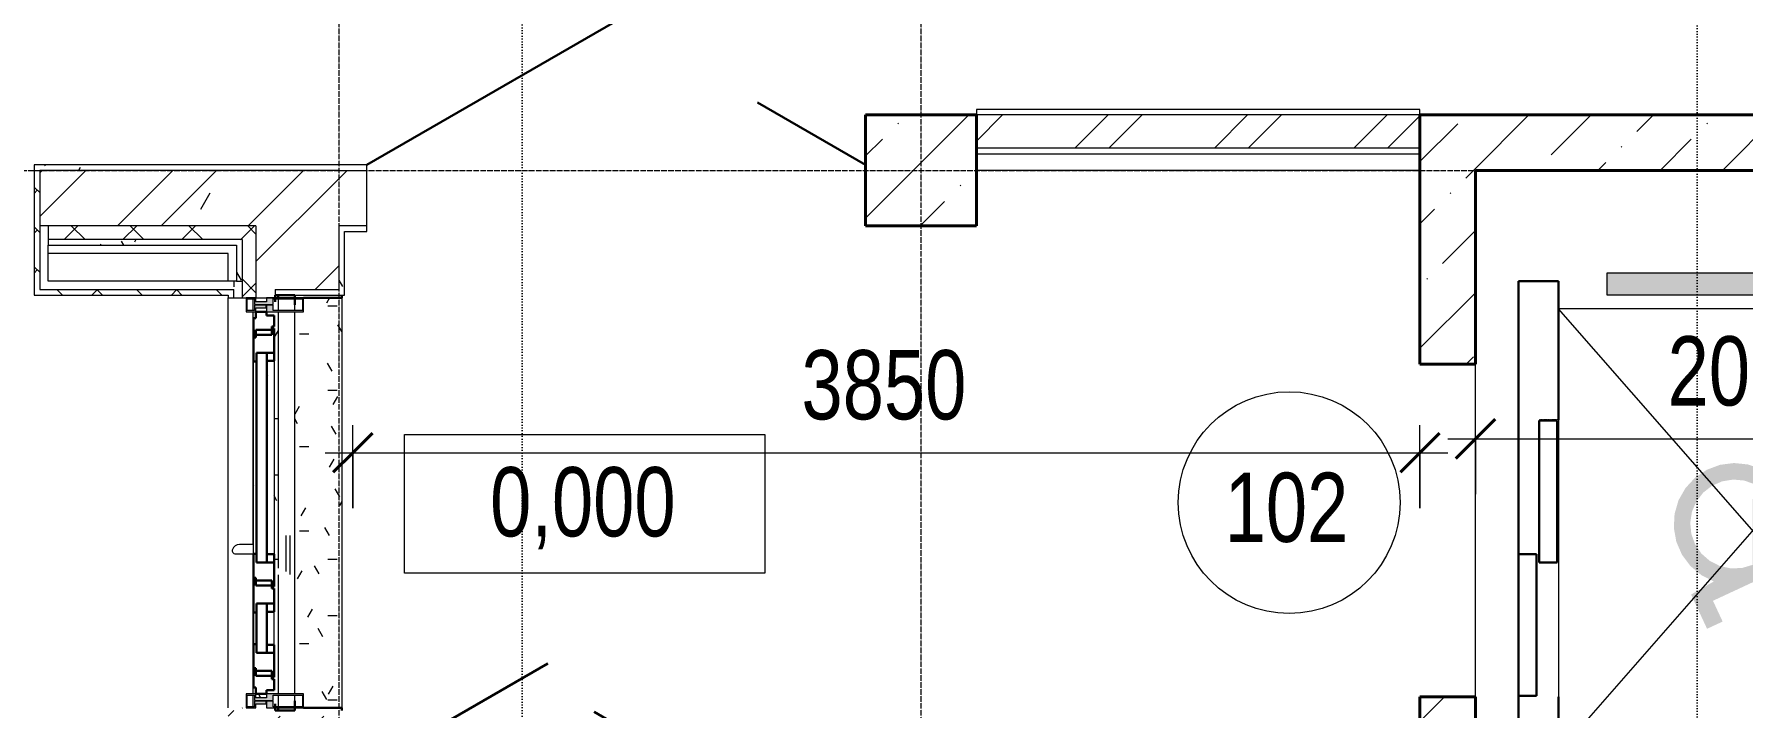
# Model space of a CAD drawing. Header units: millimetres. Extents: x -4800 to 3395395, y -34112 to 4253698.
# Drawn here: x 40102 to 46267, y -1940 to 492 of the extents above; entities that cross this region are included whole.
import ezdxf

# ---------------------------------------------------------------- set-up
doc = ezdxf.new("R2010")
doc.units = ezdxf.units.MM
for name, pattern in [('ADSK_Линия разреза', [20, 0, -10, 0, -10]), ('ADSK_Линия сетки', [25, 20, -2.5, 0, -2.5]), ('ADSK_Невидимые', [5, 3, -2])]:
    doc.linetypes.add(name, pattern=pattern)
for name, color, linetype, lineweight in [('_ Окна', 7, 'Continuous', 30), ('Аннотация', 7, 'Continuous', 20), ('Витраж', 7, 'Continuous', 18), ('Двери', 7, 'Continuous', 18), ('Марки помещений', 7, 'Continuous', 20), ('Несущие колонны', 7, 'Continuous', 18), ('Обобщенные модели', 7, 'ADSK_Невидимые', 18), ('Оборудование', 7, 'Continuous', 18), ('Окна', 7, 'Continuous', 18), ('Оси', 7, 'Continuous', 9), ('Отметки', 7, 'Continuous', 9), ('Перекрытие', 7, 'Continuous', 18), ('Размеры', 7, 'Continuous', 9), ('Размеры-100', 7, 'Continuous', 9), ('Разрезы', 7, 'Continuous', 9), ('Стены', 7, 'Continuous', 18), ('Стены наружные', 7, 'Continuous', 18), ('Стены несущие', 7, 'Continuous', 40), ('Стены отделка', 7, 'Continuous', 40), ('Стены перегородки', 7, 'Continuous', 40), ('Стены штриховка', 7, 'Continuous', 40), ('Узлы', 7, 'Continuous', 18)]:
    doc.layers.add(name, color=color, linetype=linetype, lineweight=lineweight)
doc.styles.add('Century Gothic_1', font='GOTHIC.TTF', dxfattribs={"width": 0.8, "height": 250})
doc.dimstyles.new('SK_Основной_2_5', dxfattribs={"dimscale": 304.8, "dimtxt": 261.042067, "dimasz": 0.463911, "dimexe": 0.328084, "dimexo": 0.984252, "dimgap": 0.164042, "dimtad": 1, "dimdec": 3, "dimrnd": 0.001, "dimdsep": 46, "dimtxsty": 'Century Gothic_1', "dimblk1": 'OBLIQUE', "dimblk2": 'OBLIQUE', "dimsah": 1, "dimcen": 0.09, "dimdle": 0.328084, "dimazin": 2, "dimtfac": 1, "dimtdec": 4, "dimtix": 1, "dimtmove": 0, "dimatfit": 3, "dimfxl": 1, "dimtvp": 1, "dimtolj": 1, "dimtzin": 0, "dimlwd": 20, "dimlwe": 20, "dimarcsym": 2})
pattern_1 = [(45, (30702.1, 0), (0, 143.6841), [304.8, -101.6]), (135, (30773.95, 71.84), (1e-14, 143.6841), [304.8, -101.6])]
pattern_2 = [(0, (30702.1, 0), (406.4, 101.6), [33.528, -271.272, 33.528, -271.272, -1625.6]), (0, (30702.1, 0), (406.4, 101.6), [-609.6, 33.528, -576.072, 33.528, -271.272, -711.2]), (0, (30702.1, 0), (406.4, 101.6), [-1524, 33.528, -169.672, 33.528, -474.472]), (120, (30854.5, 50.8), (-291.1882, 301.1527), [33.528, -271.272, 33.528, -271.272, -1625.6]), (120, (30854.5, 50.8), (-291.1882, 301.1527), [-609.6, 33.528, -576.072, 33.528, -271.272, -711.2]), (120, (30854.5, 50.8), (-291.1882, 301.1527), [-1524, 33.528, -169.672, 33.528, -474.472]), (240, (30905.3, 254), (-115.2118, -402.7527), [33.528, -271.272, 33.528, -271.272, -1625.6]), (240, (30905.3, 254), (-115.2118, -402.7527), [-609.6, 33.528, -576.072, 33.528, -271.272, -711.2]), (240, (30905.3, 254), (-115.2118, -402.7527), [-1524, 33.528, -169.672, 33.528, -474.472])]
pattern_3 = [(0, (30702.1, 0), (1625.6, 406.4), [67.056, -1152.144, 67.056, -1152.144, -6502.4]), (0, (30702.1, 0), (1625.6, 406.4), [-2438.4, 67.056, -2371.344, 67.056, -1152.144, -2844.8]), (0, (30702.1, 0), (1625.6, 406.4), [-6096, 67.056, -745.744, 67.056, -1964.944]), (120, (31311.7, 203.2), (-1164.753, 1204.611), [67.056, -1152.144, 67.056, -1152.144, -6502.4]), (120, (31311.7, 203.2), (-1164.753, 1204.611), [-2438.4, 67.056, -2371.344, 67.056, -1152.144, -2844.8]), (120, (31311.7, 203.2), (-1164.753, 1204.611), [-6096, 67.056, -745.744, 67.056, -1964.944]), (240, (31514.9, 1016), (-460.847, -1611.011), [67.056, -1152.144, 67.056, -1152.144, -6502.4]), (240, (31514.9, 1016), (-460.847, -1611.011), [-2438.4, 67.056, -2371.344, 67.056, -1152.144, -2844.8]), (240, (31514.9, 1016), (-460.847, -1611.011), [-6096, 67.056, -745.744, 67.056, -1964.944])]
pattern_4 = [(45, (30702.1, 0), (-235.732, 235.732), []), (45, (30859.26, 0), (-235.732, 235.732), [])]
pattern_5 = [(45, (30702.1, 0), (-106.066, 106.066), []), (135, (30702.1, 0), (-106.066, -106.066), [])]
pattern_6 = [(90, (-1200, -10200), (-101.6, 406.4), [33.528, -271.272, 33.528, -271.272, -1625.6]), (90, (-1200, -10200), (-101.6, 406.4), [-609.6, 33.528, -576.072, 33.528, -271.272, -711.2]), (90, (-1200, -10200), (-101.6, 406.4), [-1524, 33.528, -169.672, 33.528, -474.472]), (210, (-1250.8, -10047.6), (-301.1527, -291.1882), [33.528, -271.272, 33.528, -271.272, -1625.6]), (210, (-1250.8, -10047.6), (-301.1527, -291.1882), [-609.6, 33.528, -576.072, 33.528, -271.272, -711.2]), (210, (-1250.8, -10047.6), (-301.1527, -291.1882), [-1524, 33.528, -169.672, 33.528, -474.472]), (330, (-1454, -9996.8), (402.7527, -115.2118), [33.528, -271.272, 33.528, -271.272, -1625.6]), (330, (-1454, -9996.8), (402.7527, -115.2118), [-609.6, 33.528, -576.072, 33.528, -271.272, -711.2]), (330, (-1454, -9996.8), (402.7527, -115.2118), [-1524, 33.528, -169.672, 33.528, -474.472])]
pattern_7 = [(90, (-1238.1, -10350), (-101.6, 406.4), [33.528, -271.272, 33.528, -271.272, -1625.6]), (90, (-1238.1, -10350), (-101.6, 406.4), [-609.6, 33.528, -576.072, 33.528, -271.272, -711.2]), (90, (-1238.1, -10350), (-101.6, 406.4), [-1524, 33.528, -169.672, 33.528, -474.472]), (210, (-1288.9, -10197.6), (-301.1527, -291.1882), [33.528, -271.272, 33.528, -271.272, -1625.6]), (210, (-1288.9, -10197.6), (-301.1527, -291.1882), [-609.6, 33.528, -576.072, 33.528, -271.272, -711.2]), (210, (-1288.9, -10197.6), (-301.1527, -291.1882), [-1524, 33.528, -169.672, 33.528, -474.472]), (330, (-1492.1, -10146.8), (402.7527, -115.2118), [33.528, -271.272, 33.528, -271.272, -1625.6]), (330, (-1492.1, -10146.8), (402.7527, -115.2118), [-609.6, 33.528, -576.072, 33.528, -271.272, -711.2]), (330, (-1492.1, -10146.8), (402.7527, -115.2118), [-1524, 33.528, -169.672, 33.528, -474.472])]
pattern_8 = [(45, (30702.1, 0), (84.1895, 308.696), [396.875, -79.375, 3.353, -76.022])]

# ---------------------------------------------------------------- blocks, each defined once
blk = doc.blocks.new('Schueco_FWS_ADS-75-BL-SimplySmart_out_Family-02 - FWS SI_1000-930744-ПД_КР_О_ПЭ_01 Этаж')
at = {"layer": 'Двери', "lineweight": 9}
h = blk.add_hatch(dxfattribs=at)
h.set_pattern_fill('FP_12', color=256, style=0, pattern_type=2)
h.set_pattern_definition(pattern_6)
h.paths.add_polyline_path([(185.5, 66), (-512, 66), (-512, 40), (185.5, 40)], flags=0)
h = blk.add_hatch(dxfattribs=at)
h.set_pattern_fill('FP_12', color=256, style=0, pattern_type=2)
h.set_pattern_definition(pattern_6)
h.paths.add_polyline_path([(512, 66), (393.5, 66), (393.5, 40), (512, 40)], flags=0)
h = blk.add_hatch(dxfattribs=at)
h.set_pattern_fill('FP_12', color=256, style=0, pattern_type=2)
h.set_pattern_definition(pattern_6)
h.paths.add_polyline_path([(183.5, 2), (-510, 2), (-510, -9), (183.5, -9)], flags=0)
at = {"layer": 'Двери', "lineweight": 30}
for p, q in [((-676, 66), (-636, 66)), ((-676, 38), (-676, 66)), ((-636, 66), (-636, 57.5)), ((-629, 66), (-542, 66)), ((-629, 57.5), (-629, 66)), ((-542, 66), (-512, 66)), ((-542, 40), (-542, 66)), ((-542, 66), (-542, 2)), ((-512, 66), (-512, 40)), ((185.5, 66), (215.5, 66)), ((185.5, 40), (185.5, 66)), ((215.5, 66), (215.5, 40)), ((215.5, 66), (302.5, 66)), ((215.5, 2), (215.5, 66)), ((302.5, 66), (302.5, 57.5)), ((363.5, 66), (309.5, 66)), ((309.5, 66), (309.5, 57.5)), ((393.5, 66), (363.5, 66)), ((363.5, 66), (363.5, 40)), ((363.5, 2), (363.5, 66)), ((393.5, 40), (393.5, 66)), ((512, 66), (512, 40)), ((542, 66), (512, 66)), ((542, 40), (542, 66)), ((629, 66), (542, 66)), ((542, 66), (542, 2)), ((629, 57.5), (629, 66)), ((636, 66), (676, 66)), ((636, 57.5), (636, 66)), ((676, 66), (676, 38)), ((-690, 38), (-676, 38)), ((-690, 0), (-690, 38)), ((-667, 0), (-690, 0)), ((-667, -9), (-667, 0)), ((-636, 57.5), (-624.5, 57.5)), ((-607, 57.5), (-629, 57.5)), ((-624.5, 57.5), (-624.5, -0.5)), ((-607, -0.5), (-607, 57.5)), ((-512, 40), (-542, 40)), ((-542, 2), (-510, 2)), ((-510, 2), (-510, -9)), ((183.5, 2), (215.5, 2)), ((183.5, -9), (183.5, 2)), ((215.5, 40), (185.5, 40)), ((280.5, 57.5), (280.5, -0.5)), ((302.5, 57.5), (280.5, 57.5)), ((309.5, 57.5), (298.5, 57.5)), ((298.5, 57.5), (298.5, -0.5)), ((363.5, 40), (393.5, 40)), ((395.5, 2), (363.5, 2)), ((395.5, -9), (395.5, 2)), ((542, 2), (510, 2)), ((510, 2), (510, -9)), ((512, 40), (542, 40)), ((607, -0.5), (607, 57.5)), ((607, 57.5), (629, 57.5)), ((624.5, 57.5), (636, 57.5)), ((624.5, -0.5), (624.5, 57.5)), ((690, 0), (667, 0)), ((667, 0), (667, -9)), ((676, 38), (690, 38)), ((690, 38), (690, 0)), ((-604, -9), (-667, -9)), ((-624.5, -0.5), (-604, -0.5)), ((-597, -0.5), (-607, -0.5)), ((-604, -0.5), (-604, -9)), ((-597, -9), (-597, -0.5)), ((-510, -9), (-597, -9)), ((270.5, -9), (184.2, -9)), ((270.5, -0.5), (270.5, -9)), ((280.5, -0.5), (270.5, -0.5)), ((298.5, -0.5), (277.5, -0.5)), ((277.5, -0.5), (277.5, -9)), ((277.5, -9), (395.5, -9)), ((510, -9), (597, -9)), ((597, -9), (597, -0.5)), ((597, -0.5), (607, -0.5)), ((604, -0.5), (624.5, -0.5)), ((604, -9), (604, -0.5)), ((667, -9), (604, -9))]:
    blk.add_line(p, q, dxfattribs=at)
at = {"layer": 'Двери'}
for p, q in [((-512, 66), (185.5, 66)), ((125.8, 122), (247.5, 122)), ((247.5, 109.5), (125.8, 109.5)), ((247.5, 122), (259.1, 122)), ((512, 66), (393.5, 66)), ((150.8, -9), (-510, -9)), ((150.8, -9), (150.8, -59.2)), ((184.2, -9), (150.8, -9)), ((184.2, -73.7), (184.2, -9)), ((395.5, -9), (510, -9))]:
    blk.add_line(p, q, dxfattribs=at)
at = {"layer": 'Двери', "color": 5, "lineweight": 30, "true_color": 0x0000ff}
for p, q in [((-542, 2), (-542, 40)), ((-542, 40), (215.5, 40)), ((215.5, 2), (-542, 2)), ((215.5, 40), (215.5, 2)), ((542, 40), (363.5, 40)), ((363.5, 40), (363.5, 2)), ((363.5, 2), (542, 2)), ((542, 2), (542, 40))]:
    blk.add_line(p, q, dxfattribs=at)
at = {"layer": 'Двери', "flags": 128}
for points in [[(118.1, 122), (117.9, 122), (118.1, 122), (118.5, 122), (119.3, 122), (120.2, 122), (121.4, 122), (122.8, 122), (124.3, 122), (125.8, 122)], [(125.8, 109.5), (124.3, 109.5), (122.8, 109.5), (121.4, 109.5), (120.2, 109.5), (119.3, 109.5), (118.5, 109.5), (118.1, 109.5), (117.9, 109.5), (118.1, 109.5)]]:
    blk.add_lwpolyline(points, dxfattribs=at)
at = {"layer": 'Двери'}
for centre, radius, start, end in [((178, -59.2), 27.2, 180, 249.4572), ((172.6, -73.7), 11.6, 249.4572, 360), ((172.6, -73.7), 11.6, 332.3643, 360)]:
    blk.add_arc(centre, radius, start, end, dxfattribs=at)
blk = doc.blocks.new('Rectangular Mullion - Schueco_FWS-50-SI_Mull_CovCap-30mm_Mull-125mm-883490-ПД_КР_О_ПЭ_01 Этаж')
at = {"layer": 'Витраж', "lineweight": 9, "true_color": 0x646464}
blk.add_hatch(color=251, dxfattribs=at).paths.add_polyline_path([(-50, 172), (0, 172), (0, 38), (-14, 38), (-14, 0), (0, 0), (0, -35), (-50, -35), (-50, 0), (-36, 0), (-36, 37), (-26, 37), (-26, -5), (-46, -5), (-46, -31), (-4, -31), (-4, -5), (-24, -5), (-24, 62.3), (-4, 62.3), (-4, 168), (-46, 168), (-46, 62.3), (-26, 62.3), (-26, 38), (-50, 38)], flags=0)
at = {"layer": 'Витраж'}
for p, q in [((-50, 172), (0, 172)), ((-50, 38), (-50, 172)), ((-4, 168), (-46, 168)), ((-46, 168), (-46, 62.3)), ((-4, 62.3), (-4, 168)), ((0, 172), (0, 38)), ((-46, 62.3), (-26, 62.3)), ((-26, 62.3), (-26, 38)), ((-24, -5), (-24, 62.3)), ((-24, 62.3), (-4, 62.3)), ((-26, 38), (-50, 38)), ((-50, -35), (-50, 0)), ((-50, 0), (-36, 0)), ((-36, 0), (-36, 37)), ((-36, 37), (-26, 37)), ((-26, 37), (-26, -5)), ((0, 38), (-14, 38)), ((-14, 38), (-14, 0)), ((-14, 0), (0, 0)), ((0, 0), (0, -35)), ((0, -35), (-50, -35)), ((-26, -5), (-46, -5)), ((-46, -5), (-46, -31)), ((-46, -31), (-4, -31)), ((-4, -5), (-24, -5)), ((-4, -31), (-4, -5))]:
    blk.add_line(p, q, dxfattribs=at)
blk = doc.blocks.new('Rectangular Mullion - Schueco_FWS-50-SI_Mull_CovCap-30mm_Mull-125mm-883493-ПД_КР_О_ПЭ_01 Этаж')
at = {"layer": 'Витраж', "lineweight": 9, "true_color": 0x646464}
blk.add_hatch(color=251, dxfattribs=at).paths.add_polyline_path([(0, 172), (-50, 172), (-50, 38), (-36, 38), (-36, 0), (-50, 0), (-50, -35), (0, -35), (0, 0), (-14, 0), (-14, 37), (-24, 37), (-24, -5), (-4, -5), (-4, -31), (-46, -31), (-46, -5), (-26, -5), (-26, 62.3), (-46, 62.3), (-46, 168), (-4, 168), (-4, 62.3), (-24, 62.3), (-24, 38), (0, 38)], flags=0)
at = {"layer": 'Витраж'}
for p, q in [((-50, 172), (-50, 38)), ((0, 172), (-50, 172)), ((-46, 62.3), (-46, 168)), ((-46, 168), (-4, 168)), ((-4, 168), (-4, 62.3)), ((0, 38), (0, 172)), ((-26, 62.3), (-46, 62.3)), ((-26, -5), (-26, 62.3)), ((-4, 62.3), (-24, 62.3)), ((-24, 62.3), (-24, 38)), ((-50, 38), (-36, 38)), ((-36, 0), (-50, 0)), ((-50, 0), (-50, -35)), ((-36, 38), (-36, 0)), ((-24, 38), (0, 38)), ((-14, 37), (-24, 37)), ((-24, 37), (-24, -5)), ((-14, 0), (-14, 37)), ((0, 0), (-14, 0)), ((0, -35), (0, 0)), ((-50, -35), (0, -35)), ((-46, -31), (-46, -5)), ((-46, -5), (-26, -5)), ((-4, -31), (-46, -31)), ((-24, -5), (-4, -5)), ((-4, -5), (-4, -31))]:
    blk.add_line(p, q, dxfattribs=at)
blk = doc.blocks.new('SK_Окно_Проём - Окно-1011601-ПД_КР_О_ПЭ_01 Этаж')
at = {"layer": '_ Окна', "lineweight": 9}
h = blk.add_hatch(dxfattribs=at)
h.set_pattern_fill('FP_13', color=256, style=0, pattern_type=2)
h.set_pattern_definition(pattern_7)
h.paths.add_polyline_path([(701.9, -149.1), (701.9, -112), (677.9, -112), (677.9, -87.7), (697.9, -87.7), (697.9, -70), (655.9, -70), (655.9, -87.7), (675.9, -87.7), (675.9, -155), (655.9, -155), (655.9, -160), (697.9, -159.3), (697.9, -155), (677.9, -155), (677.9, -113), (687.9, -113), (687.9, -150), (701.9, -150)], flags=0)
h.paths.add_polyline_path([(665.9, -150), (665.9, -112), (651.9, -112), (651.9, -150), (655.9, -150)], flags=0)
h.paths.add_polyline_path([(651.9, -150.5), (651.9, -150), (628.9, -150.5), (628.9, -159), (565.9, -159), (565.9, -150.5), (558.9, -150.5), (558.9, -159), (239.4, -159), (239.4, -150.5), (232.4, -150.5), (232.4, -159), (651.9, -160), (651.9, -155)], flags=0)
h.paths.add_polyline_path([(651.9, -92.5), (651.9, -70), (221.4, -70), (221.4, -84), (264.4, -84), (264.4, -92.5), (271.4, -92.5), (271.4, -84), (590.9, -84), (590.9, -92.5), (597.9, -92.5), (598.2, -84), (637.9, -84), (637.9, -112), (651.9, -112)], flags=0)
h.paths.add_polyline_path([(586.4, -94.8), (586.4, -92.5), (568.9, -92.5), (568.9, -150.5), (586.4, -150), (586.4, -110)], flags=0)
h.paths.add_polyline_path([(260.4, -94.9), (260.4, -92.5), (242.4, -92.5), (242.4, -150.5), (260.4, -150.5), (260.4, -110)], flags=0)
h.paths.add_polyline_path([(-728.1, -112), (-752.1, -112), (-752.1, -87.7), (-732.1, -87.7), (-732.1, -70), (-774.1, -70), (-774.1, -87.7), (-754.1, -87.7), (-754.1, -155), (-774.1, -155), (-774.1, -160), (-732.1, -160), (-732.1, -155), (-752.1, -155), (-752.1, -113), (-742.1, -113), (-742.1, -150), (-728.1, -150)], flags=0)
h.paths.add_polyline_path([(197.4, -84), (197.4, -70), (-728.1, -70), (-728.1, -112), (-714.1, -112), (-714.1, -84), (-674.1, -84), (-674.1, -92.5), (-667.1, -92.5), (-667.1, -84), (177.4, -84)], flags=0)
h.paths.add_polyline_path([(112.7, -160), (112.7, -159), (-635.1, -159), (-635.1, -150.5), (-642.1, -150.5), (-642.1, -159), (-705.1, -159), (-705.1, -150), (-728.1, -150.5), (-728.1, -160), (45.4, -160)], flags=0)
h.paths.add_polyline_path([(-645.1, -110), (-645.1, -92.5), (-662.6, -92.5), (-662.6, -150.5), (-645.1, -150), (-645.1, -112)], flags=0)
h.paths.add_polyline_path([(-764.1, -138.3), (-764.1, -112), (-778.1, -112), (-778.1, -150), (-764.1, -150)], flags=0)
at = {"layer": 'Окна', "lineweight": 9}
h = blk.add_hatch(dxfattribs=at)
h.set_pattern_fill('FP_13', color=256, style=0, pattern_type=2)
h.set_pattern_definition(pattern_7)
h.paths.add_polyline_path([(701.9, 22), (701.9, 160), (-778.1, 160), (-778.1, 22), (-728.1, 22), (-728.1, -10), (651.9, -10), (651.9, 22), (697.9, 22)], flags=0)
h.paths.add_polyline_path([(697.9, 18), (655.9, 18), (655.9, -10), (697.9, -10)], flags=0)
h.paths.add_polyline_path([(-732.1, 18), (-774.1, 18), (-774.1, -10), (-732.1, -10)], flags=0)
at = {"layer": '_ Окна', "color": 5, "true_color": 0x0000ff}
for p, q in [((-788.1, 160), (-778.1, 160)), ((-778.1, 160), (-778.1, 22)), ((701.9, 160), (711.9, 160)), ((701.9, 22), (701.9, 160)), ((-788.1, -80), (-788.1, -10)), ((-788.1, -10), (-753.1, -10)), ((-778.1, -10), (-788.1, -10)), ((711.9, -10), (676.9, -10)), ((711.9, -10), (701.9, -10)), ((711.9, -80), (711.9, -10)), ((-788.1, -70), (-778.1, -70)), ((-788.1, -80), (-763.1, -80)), ((711.9, -80), (686.9, -80)), ((701.9, -70), (711.9, -70))]:
    blk.add_line(p, q, dxfattribs=at)
at = {"layer": 'Окна'}
for p, q in [((-778.1, 160), (701.9, 160)), ((-732.1, -10), (-774.1, -10)), ((651.9, -10), (-728.1, -10)), ((697.9, -10), (655.9, -10)), ((-774.1, -70), (-732.1, -70)), ((-728.1, -70), (197.5, -70)), ((221.4, -70), (651.9, -70)), ((655.9, -70), (697.9, -70)), ((-732.1, -160), (-774.1, -160)), ((112.7, -160), (-728.1, -160)), ((651.9, -160), (146.1, -160)), ((697.9, -160), (655.9, -160))]:
    blk.add_line(p, q, dxfattribs=at)
blk = doc.blocks.new('SK_Дверь_2 - ДСВв_П-783361-ПД_КР_О_ПЭ_01 Этаж')
at = {"layer": 'Двери', "lineweight": 30}
for p, q in [((-900, 120), (269.1, 795)), ((900, 120), (510.3, 345))]:
    blk.add_line(p, q, dxfattribs=at)
blk = doc.blocks.new('SK_Дверь_2 - ДСВв_П-783365-ПД_КР_О_ПЭ_01 Этаж')
at = {"layer": 'Двери', "lineweight": 30}
for p, q in [((-625, 120), (67.8, 520)), ((625, 120), (235.3, 345))]:
    blk.add_line(p, q, dxfattribs=at)
blk = doc.blocks.new('АС_Лифт_ГОСТ 5746-2003 - Общ_пром_1400х1600 800кг проём 1000-1125828-ПД_КР_О_ПЭ_01 Этаж')
at = {"layer": 'Оборудование'}
h = blk.add_hatch(color=256, dxfattribs=at)
h.paths.add_polyline_path([(354.7, -164.2), (328.5, -108), (253.6, -142.9), (162.8, 51.9), (-31, 51.9), (-31, 82.6), (113.5, 82.6), (113.5, 144.6), (-42.9, 144.6), (-42.9, 258.8), (-28, 266.3), (-15.5, 277.2), (-6.2, 290.9), (-0.6, 306.6), (0.9, 323.1), (-1.8, 339.5), (-8.6, 354.7), (-19, 367.7), (-32.3, 377.6), (-47.6, 383.9), (-64.1, 386.2), (-80.6, 384.2), (-96, 378.1), (-109.5, 368.4), (-120, 355.5), (-127, 340.5), (-130, 324.1), (-128.8, 307.6), (-123.4, 291.8), (-114.3, 278), (-114.3, 136.4), (-157.9, 110.2), (-194.4, 74.7), (-221.7, 31.7), (-238.5, -16.4), (-243.7, -67), (-237.2, -117.5), (-219.3, -165.2), (-190.9, -207.4), (-153.5, -242), (-109.3, -267.2), (-60.4, -281.4), (-9.5, -284.1), (40.6, -275.1), (87.2, -254.8), (128, -224.3), (160.7, -185.2), (183.6, -139.7), (231, -221.8)], flags=0)
h.paths.add_polyline_path([(136.6, -78.9), (128, -118.2), (109.8, -154.2), (83.3, -184.5), (50, -207.2), (12.2, -221), (-27.9, -224.9), (-67.7, -218.8), (-104.7, -202.9), (-136.7, -178.3), (-161.5, -146.6), (-177.6, -109.7), (-184, -69.9), (-180.4, -29.8), (-166.9, 8.1), (-144.4, 41.5), (-114.3, 68.3), (-114.3, 0), (123.9, 0), (135.3, -38.6)], flags=0)
at = {"layer": 'Узлы'}
blk.add_hatch(color=256, dxfattribs=at).paths.add_polyline_path([(-850, 525), (-930, 525), (-930, -525), (-850, -525), (-850, -4.3)], flags=0)
at = {"layer": 'Обобщенные модели', "linetype": 'Continuous', "lineweight": 30}
for p, q in [((-900, -700), (-900, -845)), ((-400, -700), (-900, -700)), ((-397, -705), (-397, -770)), ((115, -705), (-397, -705)), ((115, -770), (115, -705)), ((600, -700), (880, -700)), ((880, -700), (880, -845)), ((-397, -770), (115, -770)), ((597, -780), (85, -780)), ((85, -780), (85, -845)), ((597, -845), (597, -780)), ((880, -845), (-900, -845)), ((85, -845), (597, -845))]:
    blk.add_line(p, q, dxfattribs=at)
at = {"layer": 'Обобщенные модели'}
blk.add_line((-400, -705), (-400, -770), dxfattribs=at)
at = {"layer": 'Оборудование'}
for p, q in [((800, 700), (-800, 700)), ((-800, 700), (-800, -700)), ((800, 700), (-800, -700)), ((-800, 700), (800, -700)), ((800, 700), (-800, 700)), ((-800, 700), (-800, -700)), ((800, -700), (800, 700)), ((800, -700), (800, 700)), ((-800, -700), (800, -700))]:
    blk.add_line(p, q, dxfattribs=at)
at = {"layer": 'Узлы'}
for p, q in [((-930, 525), (-850, 525)), ((-930, -525), (-930, 525)), ((-850, 525), (-850, -525)), ((-850, -525), (-930, -525))]:
    blk.add_line(p, q, dxfattribs=at)
blk = doc.blocks.new('ADSK_КолоннаЖБ_Прямоугольная - 400x400 мм-1096395-ПД_КР_О_ПЭ_01 Этаж')
at = {"layer": 'Несущие колонны', "lineweight": 40}
for p, q in [((-200, 200), (200, 200)), ((-200, -200), (-200, 200)), ((200, 200), (200, -200)), ((200, -200), (-200, -200))]:
    blk.add_line(p, q, dxfattribs=at)
blk = doc.blocks.new('Высотные отметки - Рамка-5093-ПД_КР_О_ПЭ_01 Этаж')
at = {"layer": 'Аннотация'}
for p, q in [((-6.5, 0), (-6.5, 5)), ((-6.5, 5), (6.5, 5)), ((6.5, 5), (6.5, 0)), ((6.5, 0), (-6.5, 0))]:
    blk.add_line(p, q, dxfattribs=at)
blk = doc.blocks.new('DIMBLOCK40-ПД_КР_О_ПЭ_01 Этаж')
at = {"layer": 'Размеры-100', "lineweight": 20, "transparency": 16777216}
for p, q in [((45302.1, -1169.1), (45302.1, -869.1)), ((47302.1, -1169.1), (47302.1, -869.1)), ((45202.1, -969.1), (47402.1, -969.1)), ((45302.1, -969.1), (45302.1, -1169.1)), ((47302.1, -969.1), (47302.1, -1169.1))]:
    blk.add_line(p, q, dxfattribs=at)
at = {"layer": 'Размеры-100', "lineweight": 40, "transparency": 16777216}
for p, q in [((45302.1, -969.1), (45372.8, -898.4)), ((47302.1, -969.1), (47372.8, -898.4)), ((45302.1, -969.1), (45231.4, -1039.8)), ((47302.1, -969.1), (47231.4, -1039.8))]:
    blk.add_line(p, q, dxfattribs=at)
at = {"layer": 'Размеры-100', "color": 0, "lineweight": 20, "transparency": 16777216, "insert": (45995.5, -598.7), "char_height": 250, "width": 735.89, "attachment_point": 1, "line_spacing_factor": 0.984502, "style": 'Century Gothic_1'}
blk.add_mtext('2000', dxfattribs=at)
blk = doc.blocks.new('_Oblique')
at = {"color": 0, "linetype": 'ByBlock', "lineweight": -2}
blk.add_line((-0.5, -0.5), (0.5, 0.5), dxfattribs=at)
blk = doc.blocks.new('DIMBLOCK41-ПД_КР_О_ПЭ_01 Этаж')
at = {"layer": 'Размеры-100', "lineweight": 20, "transparency": 16777216}
for p, q in [((41252.1, -1219.1), (41252.1, -919.1)), ((45102.1, -1219.1), (45102.1, -919.1)), ((41152.1, -1019.1), (45202.1, -1019.1)), ((41252.1, -1019.1), (41252.1, -1219.1)), ((45102.1, -1019.1), (45102.1, -1219.1))]:
    blk.add_line(p, q, dxfattribs=at)
at = {"layer": 'Размеры-100', "lineweight": 40, "transparency": 16777216}
for p, q in [((41252.1, -1019.1), (41322.8, -948.4)), ((45102.1, -1019.1), (45172.8, -948.4)), ((41252.1, -1019.1), (41181.4, -1089.8)), ((45102.1, -1019.1), (45031.4, -1089.8))]:
    blk.add_line(p, q, dxfattribs=at)
at = {"layer": 'Размеры-100', "color": 0, "lineweight": 20, "transparency": 16777216, "insert": (42870.5, -648.7), "char_height": 250, "width": 735.89, "attachment_point": 1, "line_spacing_factor": 0.984502, "style": 'Century Gothic_1'}
blk.add_mtext('3850', dxfattribs=at)
blk = doc.blocks.new('SK_Марка_Помещение_ОдноЗначение - Номер-247393-ПД_КР_О_ПЭ_01 Этаж')
at = {"layer": 'Марки помещений'}
blk.add_circle((0, 0), 4, dxfattribs=at)

msp = doc.modelspace()

# ---------------------------------------------------------------- hatches: boundary and pattern name
at = {"layer": 'Несущие колонны', "lineweight": 9}
h = msp.add_hatch(dxfattribs=at)
h.set_pattern_fill('FP_4', color=256, style=0, pattern_type=2)
h.set_pattern_definition([(45, (30702.1, 0), (-224.5064, 224.5064), []), (45, (30926.6, 0), (-224.5064, 224.5064), [396.875, -79.375, 3.353, -76.022])])
h.paths.add_polyline_path([(43314.2413, -200), (43502.1044, -200), (43502.1044, 200), (43102.1044, 200), (43102.1044, -200)], flags=0)
at = {"layer": 'Стены штриховка', "lineweight": 9}
h = msp.add_hatch(dxfattribs=at)
h.set_pattern_fill('FP_2', color=256, style=0, pattern_type=2)
h.set_pattern_definition([(45, (30702.1, 0), (-251.447, 251.447), []), (45, (30702.1, 381), (-251.447, 251.447), [])])
h.paths.add_polyline_path([(45102.1044, 80), (45102.1044, 200), (43502.1044, 200), (43502.1044, 80), (44806.0087, 80)], flags=0)
h = msp.add_hatch(dxfattribs=at)
h.set_pattern_fill('FP_8', color=256, style=0, pattern_type=2)
h.set_pattern_definition(pattern_8)
h.paths.add_polyline_path([(47043.6597, 0), (47302.1044, 0), (47302.1044, 200), (45102.1044, 200), (45102.1044, 0), (46297.776, 0)], flags=0)
h = msp.add_hatch(dxfattribs=at)
h.set_pattern_fill('FP_6', color=256, style=0, pattern_type=2)
h.set_pattern_definition(pattern_2)
h.paths.add_polyline_path([(41202.1044, 0), (41202.1044, 20), (40102.1044, 20), (40102.1044, 0), (41076.5902, 0)], flags=0)
h = msp.add_hatch(dxfattribs=at)
h.set_pattern_fill('FP_6', color=256, style=0, pattern_type=2)
h.set_pattern_definition(pattern_2)
h.paths.add_polyline_path([(41202.1044, -6000), (41202.5044, -6000), (41202.5044, -4300.6096), (41222.1044, -4300.6096), (41222.1044, -2400), (41202.1044, -2400), (41202.1044, -5706.1667)], flags=0)
h.paths.add_polyline_path([(41202.1044, -2200), (41222.1044, -2200), (41222.1044, -1950), (40972.1044, -1950), (40972.1044, -1970), (41202.1044, -1970)], flags=0)
h.paths.add_polyline_path([(40972.1044, -450), (41222.1044, -450), (41222.1044, -200), (41202.1044, -200), (41202.1044, -430), (40972.1044, -430)], flags=0)
h.paths.add_polyline_path([(41222.1044, 0), (41222.1044, 20), (41202.1044, 20), (41202.1044, 0)], flags=0)
h = msp.add_hatch(dxfattribs=at)
h.set_pattern_fill('FP_9', color=256, style=0, pattern_type=2)
h.set_pattern_definition(pattern_1)
h.paths.add_polyline_path([(40122.1044, -450), (40122.1044, 0), (40102.1044, 0), (40102.1044, -450)], flags=0)
h = msp.add_hatch(dxfattribs=at)
h.set_pattern_fill('FP_7', color=256, style=0, pattern_type=2)
h.set_pattern_definition(pattern_3)
h.paths.add_polyline_path([(40703.6484, -200), (40902.1044, -200), (40902.1044, 0), (40122.1044, 0), (40122.1044, -200), (40330.7065, -200)], flags=0)
h = msp.add_hatch(dxfattribs=at)
h.set_pattern_fill('FP_3', color=256, style=0, pattern_type=2)
h.set_pattern_definition(pattern_4)
h.paths.add_polyline_path([(40703.6484, -200), (40902.1044, -200), (40902.1044, 0), (40122.1044, 0), (40122.1044, -200), (40330.7065, -200)], flags=0)
h = msp.add_hatch(dxfattribs=at)
h.set_pattern_fill('FP_7', color=256, style=0, pattern_type=2)
h.set_pattern_definition(pattern_3)
h.paths.add_polyline_path([(40902.1044, -6000), (41202.1044, -6000), (41202.1044, -1970), (40972.1044, -1970), (40972.1044, -1940), (40902.1044, -1940), (40902.1044, -5706.1667)], flags=0)
h.paths.add_polyline_path([(40972.1044, -460), (40972.1044, -430), (41202.1044, -430), (41202.1044, 0), (40902.1044, 0), (40902.1044, -460)], flags=0)
h = msp.add_hatch(dxfattribs=at)
h.set_pattern_fill('FP_3', color=256, style=0, pattern_type=2)
h.set_pattern_definition(pattern_4)
h.paths.add_polyline_path([(40902.1044, -6000), (41202.1044, -6000), (41202.1044, -1970), (40972.1044, -1970), (40972.1044, -1940), (40902.1044, -1940), (40902.1044, -5706.1667)], flags=0)
h.paths.add_polyline_path([(40972.1044, -460), (40972.1044, -430), (41202.1044, -430), (41202.1044, 0), (40902.1044, 0), (40902.1044, -460)], flags=0)
h = msp.add_hatch(dxfattribs=at)
h.set_pattern_fill('FP_3', color=256, style=0, pattern_type=2)
h.set_pattern_definition(pattern_4)
h.paths.add_polyline_path([(41302.1044, -200), (41302.1044, 0), (41202.1044, 0), (41202.1044, -200), (41222.1044, -200)], flags=0)
h = msp.add_hatch(dxfattribs=at)
h.set_pattern_fill('FP_8', color=256, style=0, pattern_type=2)
h.set_pattern_definition(pattern_8)
h.paths.add_polyline_path([(45202.1044, -2400), (45302.1044, -2400), (45302.1044, -1900), (45102.1044, -1900), (45102.1044, -2400), (45178.9505, -2400)], flags=0)
h.paths.add_polyline_path([(45302.1044, -700), (45302.1044, 0), (45102.1044, 0), (45102.1044, -700), (45202.1044, -700)], flags=0)
h = msp.add_hatch(dxfattribs=at)
h.set_pattern_fill('FP_5', color=256, style=0, pattern_type=2)
h.set_pattern_definition(pattern_5)
h.paths.add_polyline_path([(40703.6484, -250), (40852.1044, -250), (40852.1044, -200), (40152.1044, -200), (40152.1044, -250), (40330.7065, -250)], flags=0)
h = msp.add_hatch(dxfattribs=at)
h.set_pattern_fill('FP_5', color=256, style=0, pattern_type=2)
h.set_pattern_definition(pattern_5)
h.paths.add_polyline_path([(40902.1044, -6000), (40902.1044, -1940), (40852.1044, -1940), (40852.1044, -6000)], flags=0)
h.paths.add_polyline_path([(40890.1193, -460), (40902.1044, -460), (40902.1044, -200), (40852.1044, -200), (40852.1044, -460)], flags=0)
h = msp.add_hatch(dxfattribs=at)
h.set_pattern_fill('FP_6', color=256, style=0, pattern_type=2)
h.set_pattern_definition(pattern_2)
h.paths.add_polyline_path([(40703.6484, -270), (40832.1044, -270), (40832.1044, -250), (40152.1044, -250), (40152.1044, -270), (40330.7065, -270)], flags=0)
h = msp.add_hatch(dxfattribs=at)
h.set_pattern_fill('FP_6', color=256, style=0, pattern_type=2)
h.set_pattern_definition(pattern_2)
h.paths.add_polyline_path([(40852.1044, -400), (40852.1044, -250), (40832.1044, -250), (40832.1044, -400)], flags=0)
h = msp.add_hatch(dxfattribs=at)
h.set_pattern_fill('FP_9', color=256, style=0, pattern_type=2)
h.set_pattern_definition(pattern_1)
h.paths.add_polyline_path([(40802.1044, -450), (40802.1044, -430), (40122.1044, -430), (40122.1044, -450), (40703.6484, -450)], flags=0)
h = msp.add_hatch(dxfattribs=at)
h.set_pattern_fill('FP_9', color=256, style=0, pattern_type=2)
h.set_pattern_definition(pattern_1)
h.paths.add_polyline_path([(40822.1044, -3750), (40822.1044, -1940), (40802.1044, -1940), (40802.1044, -3750)], flags=0)
h.paths.add_polyline_path([(40822.1044, -460), (40822.1044, -430), (40802.1044, -430), (40802.1044, -460)], flags=0)

# ---------------------------------------------------------------- linework, layer by layer
at = {"layer": 'Несущие колонны', "lineweight": 40}
for p, q in [((43502.1044, 200), (43102.1044, 200)), ((43102.1044, 200), (43102.1044, -200)), ((43502.1044, -200), (43502.1044, 200)), ((43102.1044, -200), (43502.1044, -200))]:
    msp.add_line(p, q, dxfattribs=at)
at = {"layer": 'Оси', "linetype": 'ADSK_Линия сетки'}
for p, q in [((41202.1044, -10000), (41202.1044, 23000)), ((43302.1044, -10000), (43302.1044, 23000)), ((26702.1044, 0), (50702.1044, 0))]:
    msp.add_line(p, q, dxfattribs=at)
at = {"layer": 'Перекрытие'}
for p, q in [((45102.1044, 0), (43502.1044, 0)), ((45302.1044, -1900), (45302.1044, -700))]:
    msp.add_line(p, q, dxfattribs=at)
at = {"layer": 'Разрезы', "linetype": 'ADSK_Линия разреза'}
for p, q in [((46102.1044, 23004.5573), (46102.1044, -10034.6649)), ((41862.8088, 2999.6347), (41862.8088, -10034.6649))]:
    msp.add_line(p, q, dxfattribs=at)
at = {"layer": 'Стены'}
msp.add_line((40822.1044, -400), (40822.1044, -420), dxfattribs=at)
at = {"layer": 'Стены наружные'}
for p, q in [((40802.1044, -300), (40152.1044, -300)), ((40802.1044, -400), (40802.1044, -300)), ((40802.1044, -1940), (40802.1044, -460))]:
    msp.add_line(p, q, dxfattribs=at)
at = {"layer": 'Стены несущие'}
for p, q in [((47502.1044, 200), (45102.1044, 200)), ((45102.1044, 200), (45102.1044, -700)), ((45302.1044, 0), (47302.1044, 0)), ((45302.1044, -700), (45302.1044, 0)), ((45102.1044, -700), (45302.1044, -700)), ((45302.1044, -1900), (45102.1044, -1900)), ((45102.1044, -1900), (45102.1044, -2400)), ((45302.1044, -2200), (45302.1044, -1900))]:
    msp.add_line(p, q, dxfattribs=at)
at = {"layer": 'Стены отделка', "color": 8, "lineweight": 9, "true_color": 0x808080}
for p, q in [((45102.1044, 220), (43502.1044, 220)), ((43502.1044, 220), (43502.1044, 200)), ((45102.1044, 200), (45102.1044, 220)), ((43502.1044, 80), (43502.1044, 60)), ((41302.1044, 20), (40102.1044, 20)), ((40102.1044, 20), (40102.1044, 0)), ((41302.1044, 0), (41302.1044, 20)), ((43502.1044, 60), (45102.1044, 60)), ((41222.1044, -220), (41302.1044, -220)), ((41222.1044, -450), (41222.1044, -220)), ((41302.1044, -220), (41302.1044, -200)), ((40972.1044, -450), (41222.1044, -450))]:
    msp.add_line(p, q, dxfattribs=at)
at = {"layer": 'Стены отделка', "lineweight": 18}
for p, q in [((43502.1044, 200), (43502.1044, 80)), ((45102.1044, 200), (43502.1044, 200)), ((45102.1044, 80), (43502.1044, 80)), ((41202.1044, 0), (41302.1044, 0)), ((41302.1044, -200), (41302.1044, 0)), ((41302.1044, -200), (41202.1044, -200)), ((40152.1044, -400), (40152.1044, -270)), ((40832.1044, -400), (40152.1044, -400)), ((40802.1044, -460), (40902.1044, -460))]:
    msp.add_line(p, q, dxfattribs=at)
at = {"layer": 'Стены отделка', "color": 8, "lineweight": 18, "true_color": 0x808080}
for p, q in [((40102.1044, 0), (40122.1044, 0)), ((40102.1044, 0), (40102.1044, -450)), ((40152.1044, -270), (40832.1044, -270)), ((40832.1044, -270), (40832.1044, -400)), ((40102.1044, -450), (40802.1044, -450)), ((40802.1044, -450), (40802.1044, -460))]:
    msp.add_line(p, q, dxfattribs=at)
at = {"layer": 'Стены перегородки', "lineweight": 18}
for p, q in [((41202.1044, 0), (40122.1044, 0)), ((41202.1044, -430), (41202.1044, -200)), ((40972.1044, -430), (41202.1044, -430)), ((40972.1044, -430), (40972.1044, -460)), ((40902.1044, -460), (40972.1044, -460))]:
    msp.add_line(p, q, dxfattribs=at)
at = {"layer": 'Стены штриховка', "lineweight": 18}
for p, q in [((40122.1044, 0), (40122.1044, -430)), ((40902.1044, -200), (40122.1044, -200)), ((40152.1044, -200), (40152.1044, -270)), ((40902.1044, -200), (40902.1044, -460)), ((40852.1044, -250), (40152.1044, -250)), ((40852.1044, -250), (40852.1044, -460)), ((40122.1044, -430), (40822.1044, -430)), ((40822.1044, -460), (40822.1044, -430)), ((40832.1044, -400), (40852.1044, -400))]:
    msp.add_line(p, q, dxfattribs=at)

# ---------------------------------------------------------------- block references
at = {"layer": 'Витраж', "lineweight": 9, "extrusion": (0, 0, -1), "rotation": 90.00000000000007}
msp.add_blockref('Rectangular Mullion - Schueco_FWS-50-SI_Mull_CovCap-30mm_Mull-125mm-883490-ПД_КР_О_ПЭ_01 Этаж', (-40902.1044, -460), dxfattribs=at)
at = {"layer": 'Витраж', "lineweight": 9, "rotation": 269.9999999999999}
msp.add_blockref('Rectangular Mullion - Schueco_FWS-50-SI_Mull_CovCap-30mm_Mull-125mm-883493-ПД_КР_О_ПЭ_01 Этаж', (40902.1044, -1940), dxfattribs=at)
at = {"layer": 'Двери'}
for name, p in [('SK_Дверь_2 - ДСВв_П-783361-ПД_КР_О_ПЭ_01 Этаж', (42202.1044, -100)), ('SK_Дверь_2 - ДСВв_П-783365-ПД_КР_О_ПЭ_01 Этаж', (41887.1044, -2300))]:
    msp.add_blockref(name, p, dxfattribs=at)
at = {"layer": 'Двери', "rotation": 269.9999999999999}
msp.add_blockref('Schueco_FWS_ADS-75-BL-SimplySmart_out_Family-02 - FWS SI_1000-930744-ПД_КР_О_ПЭ_01 Этаж', (40902.1044, -1200), dxfattribs=at)
at = {"layer": 'Марки помещений', "xscale": 99.99999999999993, "yscale": 99.99999999999993, "zscale": 99.99999999999993}
msp.add_blockref('SK_Марка_Помещение_ОдноЗначение - Номер-247393-ПД_КР_О_ПЭ_01 Этаж', (44630.1158, -1199.0458), dxfattribs=at)
at = {"layer": 'Несущие колонны', "lineweight": 40}
msp.add_blockref('ADSK_КолоннаЖБ_Прямоугольная - 400x400 мм-1096395-ПД_КР_О_ПЭ_01 Этаж', (43302.1044, 0), dxfattribs=at)
at = {"layer": 'Оборудование', "rotation": 269.9999999999989}
msp.add_blockref('АС_Лифт_ГОСТ 5746-2003 - Общ_пром_1400х1600 800кг проём 1000-1125828-ПД_КР_О_ПЭ_01 Этаж', (46302.1044, -1300), dxfattribs=at)
at = {"layer": 'Окна', "rotation": 269.9999999999999}
msp.add_blockref('SK_Окно_Проём - Окно-1011601-ПД_КР_О_ПЭ_01 Этаж', (41052.1044, -1238.1), dxfattribs=at)
at = {"layer": 'Отметки', "lineweight": 20, "xscale": 99.99999999999993, "yscale": 99.99999999999993, "zscale": 99.99999999999993}
msp.add_blockref('Высотные отметки - Рамка-5093-ПД_КР_О_ПЭ_01 Этаж', (42087.7383, -1453.903), dxfattribs=at)

# ---------------------------------------------------------------- texts
at = {"layer": 'Марки помещений', "lineweight": 9, "insert": (44397.3162, -1091.1159), "char_height": 250, "width": 557.9745, "attachment_point": 1, "style": 'Century Gothic_1'}
msp.add_mtext('102', dxfattribs=at)
at = {"layer": 'Отметки', "lineweight": 20, "insert": (41747.0995, -1071.0325), "char_height": 250, "width": 817.533271, "attachment_point": 1, "line_spacing_factor": 0.984502, "style": 'Century Gothic_1'}
msp.add_mtext('0,000', dxfattribs=at)

# ---------------------------------------------------------------- dimensions: what is measured, and where the dimension line sits
at = {"layer": 'Размеры', "lineweight": 20}
for base, p1, p2, override, picture, middle in [((47302.1044, -969.1233), (45302.1044, -869.1384), (47302.1044, -869.1384), {"dimpost": '<>', "dimfxl": 2000}, 'DIMBLOCK40-ПД_КР_О_ПЭ_01 Этаж', (46302.1044, -787.835)), ((45102.1044, -1019.1233), (41252.1044, -919.1384), (45102.1044, -919.1384), {"dimpost": '<>', "dimfxl": 3850}, 'DIMBLOCK41-ПД_КР_О_ПЭ_01 Этаж', (43177.1044, -837.835))]:
    dim = msp.add_linear_dim(base=base, p1=p1, p2=p2, dimstyle='SK_Основной_2_5', override=override, dxfattribs=at)
    dim.commit()
    dim.dimension.update_dxf_attribs({"geometry": picture, "text_midpoint": middle})

doc.saveas('drawing.dxf')
